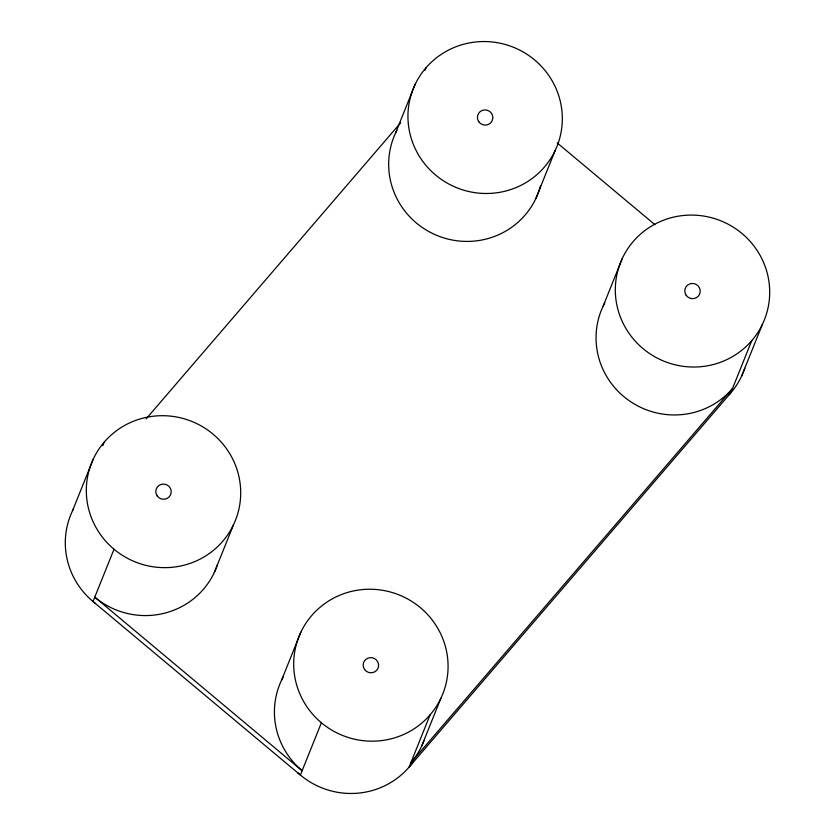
<?xml version="1.0" encoding="UTF-8"?>
<svg xmlns="http://www.w3.org/2000/svg" width="835" height="835" viewBox="0 0 835 835"><rect width="100%" height="100%" fill="white"/><g stroke="black" fill="none" stroke-linecap="round" stroke-linejoin="round"><path stroke-width="1.25" d="M72.457 510.947L93.468 458.665M102.809 445.681L104.26 442.08M114.03 549.232L93.009 601.503L300.391 775.047L321.402 722.776M214.282 572.591L233.549 524.662A77.425 75.734 21.9 0 0 156.594 415.903A77.425 75.734 21.9 0 0 100.377 534.431A77.425 75.734 21.9 0 0 233.549 524.662M395.821 132.452L415.089 84.512M424.921 70.328L425.881 67.927M281.583 680.139L300.851 632.21M535.903 198.438L555.171 150.509A77.425 75.734 21.9 0 0 478.225 41.75A77.425 75.734 21.9 0 0 421.999 160.278A77.425 75.734 21.9 0 0 555.171 150.509M430.14 714.791L409.119 767.073L730.74 392.92L751.761 340.638M421.654 746.135L440.922 698.206A77.425 75.734 21.9 0 0 363.976 589.447A77.425 75.734 21.9 0 0 307.76 707.976A77.425 75.734 21.9 0 0 440.922 698.206M603.204 305.996L622.472 258.057M741.532 376.334L762.543 324.053A77.425 75.734 21.9 0 0 685.598 215.294A77.425 75.734 21.9 0 0 629.381 333.823A77.425 75.734 21.9 0 0 762.543 324.053M146.083 418.93L400.675 122.766M557.216 142.921L654.922 224.688M94.96 603.089A77.425 75.734 21.9 0 1 73.543 508.745M412.96 762.219A77.425 75.734 21.9 0 1 297.552 772.563M744.778 368.298A77.425 75.734 21.9 0 1 729.101 394.757M540.589 185.641A77.425 75.734 21.9 0 1 438.657 236.128A77.425 75.734 21.9 0 1 396.917 130.239M604.864 302.688A77.425 75.734 21.9 0 0 630.341 401.489A77.425 75.734 21.9 0 0 732.493 388.567L410.872 762.72A77.425 75.734 21.9 0 0 424.065 740.447M283.242 676.841A77.425 75.734 21.9 0 0 302.134 770.705L94.762 597.161A77.425 75.734 21.9 0 0 217.528 564.564M686.193 295.329A7.745 7.578 21.9 0 0 699.511 294.358A7.745 7.578 21.9 0 0 691.818 283.483A7.745 7.578 21.9 0 0 686.193 295.329M364.571 669.482A7.745 7.578 21.9 0 0 377.89 668.511A7.745 7.578 21.9 0 0 370.197 657.636A7.745 7.578 21.9 0 0 364.571 669.482M157.199 495.938A7.745 7.578 21.9 0 0 170.507 494.967A7.745 7.578 21.9 0 0 162.815 484.091A7.745 7.578 21.9 0 0 157.199 495.938M478.82 121.795A7.745 7.578 21.9 0 0 492.139 120.814A7.745 7.578 21.9 0 0 484.436 109.938A7.745 7.578 21.9 0 0 478.82 121.795"/></g></svg>
